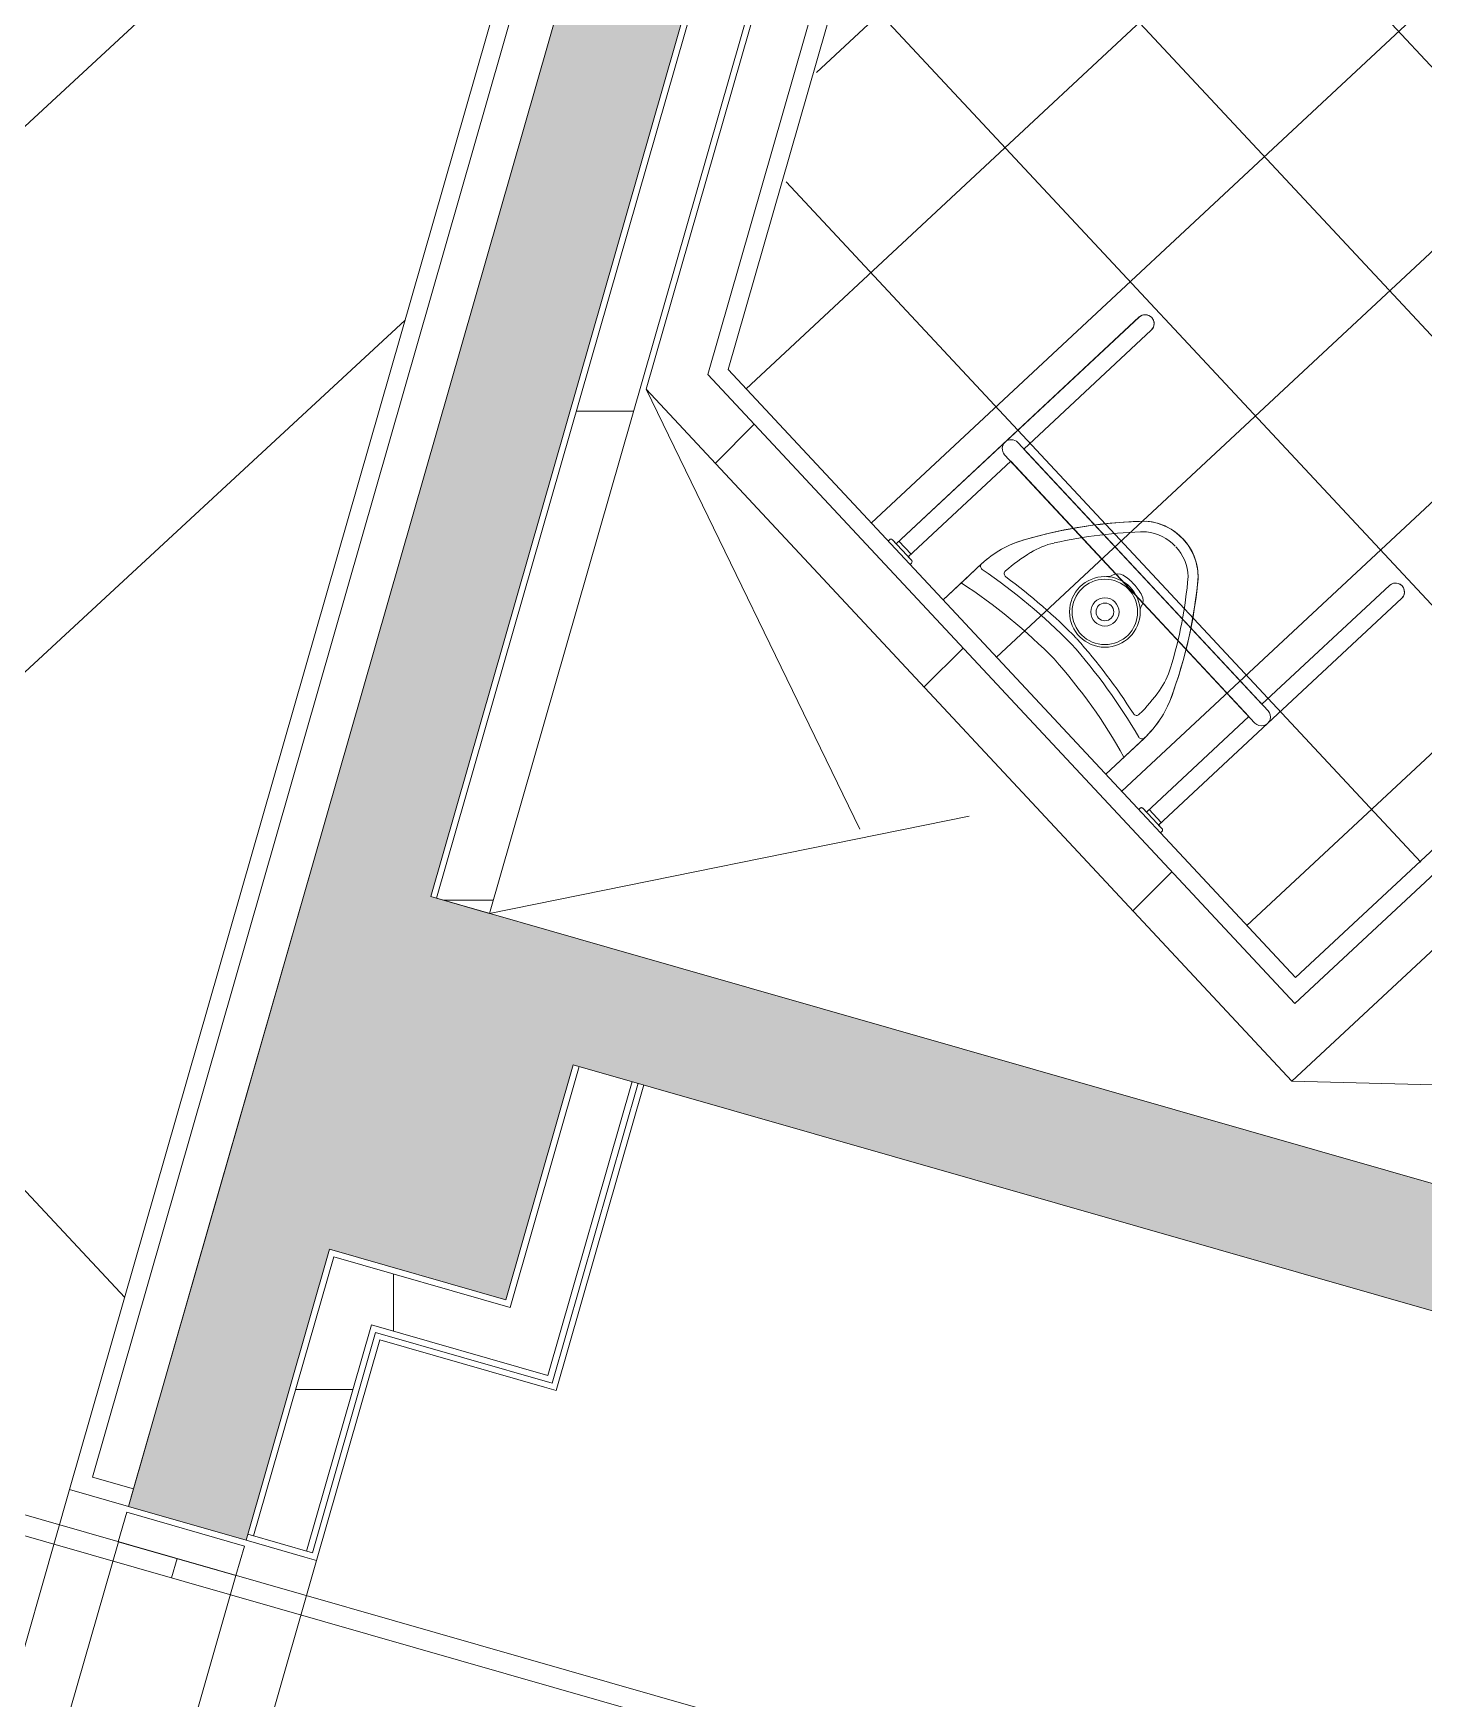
# Model space of a CAD drawing. Header units: millimetres. Extents: x -71377 to 516042, y -145869 to 441446.
# Drawn here: x 186981 to 189254, y 73845 to 76568 of the extents above; entities that cross this region are included whole.
import ezdxf

# ---------------------------------------------------------------- set-up
doc = ezdxf.new("R2010")
doc.units = ezdxf.units.MM
doc.header["$LTSCALE"] = 1000
doc.linetypes.add('_점선_M_', pattern=[3, 1.5, -1.5])
doc.linetypes.add('_점선_S_', pattern=[1.6, 0.8, -0.8])
for name, color, linetype, lineweight in [('06', 6, 'Continuous', 5), ('09_HID', 9, '_점선_M_', 5), ('A-door', 4, 'Continuous', 5), ('A-door-hdln', 8, 'Continuous', 5), ('A-ele-8', 8, 'Continuous', 5), ('A-fnsh', 5, 'Continuous', 5), ('A-fnsh-4', 4, 'Continuous', 5), ('A-hat', 251, 'Continuous', 5), ('A-insu', 251, 'Continuous', 5), ('A-wind', 4, 'Continuous', 5), ('A-wind-hdln', 8, 'Continuous', 5), ('A_bwall', 3, 'Continuous', 5), ('A_cwall', 2, 'Continuous', 5), ('A_fnsh', 5, 'Continuous', 5), ('A_fnsh-4', 4, 'Continuous', 5), ('AA_오픈', 8, '_점선_S_', 5), ('AA_위생', 4, 'Continuous', 5), ('S-ccol', 2, 'Continuous', 5), ('조경라인_dwg', 8, 'Continuous', 5)]:
    doc.layers.add(name, color=color, linetype=linetype, lineweight=lineweight)
pattern_1 = [(45, (165969.5, 243949.9), (-353.5534, 353.5534), [])]
pattern_2 = [(0, (165969.5, 243949.9), (0, 800), []), (90, (165969.5, 243949.9), (-800, 5e-14), [])]

# ---------------------------------------------------------------- blocks, each defined once
blk = doc.blocks.new('직사각형 멀리언 - 50 x 200mm-8323140-지반층 배치도')
at = {"layer": 'A-wind'}
for p, q in [((-25, 100), (25, 100)), ((-25, -100), (-25, 100)), ((25, 100), (25, -100)), ((25, -100), (-25, -100))]:
    blk.add_line(p, q, dxfattribs=at)
blk = doc.blocks.new('커튼월_외여닫이문A - 커튼월_외여닫이문A-8323147-지반층 배치도')
at = {"layer": 'A-door'}
for p, q in [((417.3, -885.5), (417.3, 885.4)), ((450, -885.5), (450, 885.5))]:
    blk.add_line(p, q, dxfattribs=at)
at = {"layer": 'A-door-hdln'}
for p, q in [((450, 885.5), (417.3, 885.5)), ((417.3, 0), (450, 0)), ((450, -885.5), (417.3, -885.5))]:
    blk.add_line(p, q, dxfattribs=at)
for start, end in [(89.0683, 180), (180, 270.9317)]:
    blk.add_arc((435.6, 0), 885.6, start, end, dxfattribs=at)
blk = doc.blocks.new('직사각형 멀리언 - 50 x 200mm-5989032-지반층 배치도')
at = {"layer": 'A-wind-hdln'}
for p, q in [((-67860.6, -201163.3), (-66995.5, -201411.4)), ((-67050.6, -201603.6), (-67915.7, -201355.5))]:
    blk.add_line(p, q, dxfattribs=at)
blk = doc.blocks.new('위생기구_장애인소변기 - 위생기구_장애인소변기-6322464-지반층 배치도')
at = {"layer": 'AA_위생'}
for p, q in [((-314, 553), (-314.4, 551)), ((-314.4, 551), (-314.4, 550)), ((-314.4, 550), (-314.4, 6.3)), ((-314.4, 549.6), (-314.4, 6.3)), ((-313.2, 555.5), (-314, 553)), ((-312.2, 557.4), (-313.2, 555.5)), ((-309.2, 560.8), (-312.2, 557.4)), ((-305.7, 563), (-309.2, 560.8)), ((-299.8, 564.2), (-305.7, 563)), ((-294.6, 563.3), (-299.8, 564.2)), ((-289.9, 560.4), (-294.6, 563.3)), ((-286.5, 555.7), (-289.9, 560.4)), ((-285.2, 549.6), (-286.5, 555.7)), ((-285.2, 264.6), (-285.2, 549.6)), ((-285.2, 549.6), (-285.2, 264.6)), ((285.8, 552.4), (285.6, 549.6)), ((285.6, 549.6), (285.6, 264.6)), ((285.6, 549.6), (285.6, 264.6)), ((286.9, 555.7), (285.8, 552.4)), ((288.9, 558.9), (286.9, 555.7)), ((290.8, 560.8), (288.9, 558.9)), ((293.1, 562.4), (290.8, 560.8)), ((296.2, 563.7), (293.1, 562.4)), ((300.2, 564.2), (296.2, 563.7)), ((304.3, 563.6), (300.2, 564.2)), ((308.2, 561.8), (304.3, 563.6)), ((311.5, 558.8), (308.2, 561.8)), ((314, 554.4), (311.5, 558.8)), ((314.8, 549.6), (314, 554.4)), ((314.8, 6.3), (314.8, 549.6)), ((314.8, 549.6), (314.8, 6.3)), ((-0.6, 354.7), (-15.1, 353.5)), ((12.2, 353.9), (-0.6, 354.7)), ((-63.9, 328.8), (-69.7, 322.2)), ((-56.1, 335.9), (-63.9, 328.8)), ((-47.3, 341.8), (-56.1, 335.9)), ((-35.8, 347.7), (-47.3, 341.8)), ((-23, 351.9), (-35.8, 347.7)), ((-15.1, 353.5), (-23, 351.9)), ((29.7, 349.9), (12.2, 353.9)), ((40.9, 345.3), (29.7, 349.9)), ((54.3, 337.2), (40.9, 345.3)), ((64.5, 328.1), (54.3, 337.2)), ((77.3, 313.4), (64.5, 328.1)), ((-85.8, 303.1), (-100.2, 285)), ((-76.5, 314.3), (-85.8, 303.1)), ((-69.7, 322.2), (-76.5, 314.3)), ((89.3, 298.8), (77.3, 313.4)), ((-100.2, 285), (-110.1, 271.9)), ((104.3, 279.6), (89.3, 298.8)), ((107.8, 274.9), (104.3, 279.6)), ((120.9, 256.7), (107.8, 274.9)), ((300.2, 264.6), (-299.8, 264.6)), ((285.6, 264.6), (-285.2, 264.6)), ((-121.4, 256), (-130.4, 242.7)), ((-110.1, 271.9), (-121.4, 256)), ((134.6, 236.3), (120.9, 256.7)), ((-299.8, 235.4), (300.2, 235.4)), ((-285.2, 6.3), (-285.2, 235.4)), ((-285.2, 235.4), (285.6, 235.4)), ((-285.2, 235.4), (-285.2, 6.3)), ((-143.3, 222.8), (-153.8, 205.3)), ((-130.4, 242.7), (-143.3, 222.8)), ((145.5, 219.1), (134.6, 236.3)), ((157.3, 199.2), (145.5, 219.1)), ((285.6, 235.4), (285.6, 6.3)), ((285.6, 235.4), (285.6, 6.3)), ((-161.4, 191.9), (-170.9, 174.4)), ((-153.8, 205.3), (-161.4, 191.9)), ((160.9, 192.8), (157.3, 199.2)), ((165.5, 184.5), (160.9, 192.8)), ((-176.4, 163.6), (-181.5, 152.6)), ((-170.9, 174.4), (-176.4, 163.6)), ((169.6, 176.9), (165.5, 184.5)), ((171.4, 173.5), (169.6, 176.9)), ((174.7, 167.1), (171.4, 173.5)), ((179.1, 158.2), (174.7, 167.1)), ((-186.2, 140.2), (-190.2, 126.2)), ((-181.5, 152.6), (-186.2, 140.2)), ((179.9, 156.2), (179.1, 158.2)), ((182.8, 149.5), (179.9, 156.2)), ((185.3, 142.8), (182.8, 149.5)), ((187.5, 136.1), (185.3, 142.8)), ((-192.2, 116.3), (-193.8, 105.7)), ((-190.2, 126.2), (-192.2, 116.3)), ((189, 130.6), (187.5, 136.1)), ((191.6, 119.9), (189, 130.6)), ((193.3, 109.8), (191.6, 119.9)), ((194.2, 102.4), (193.3, 109.8)), ((-194.9, 91.7), (-195, 77.1)), ((-195, 85.5), (-195, 0)), ((-193.8, 105.7), (-194.9, 91.7)), ((194.7, 95.1), (194.2, 102.4)), ((194.9, 90.4), (194.7, 95.1)), ((195, 85.5), (194.9, 90.4)), ((195, 78.2), (195, 85.5)), ((195, 0), (195, 85.5)), ((-195, 77.1), (-195, 54.4)), ((195, 0), (195, 78.2)), ((-195, 54.4), (-195, 0)), ((-326.2, 4), (-326.3, 2.5)), ((-326.3, 3.1), (-326.3, 0)), ((-326.3, 2.5), (-326.3, 1.6)), ((-326.3, 1.6), (-326.3, 0)), ((-325.7, 5), (-326.2, 4)), ((-324.6, 5.9), (-325.7, 5)), ((-323.2, 6.3), (-324.6, 5.9)), ((-314.4, 6.3), (-323.2, 6.3)), ((-323.2, 6.3), (-277.2, 6.3)), ((-314.4, 12.5), (-285.2, 12.5)), ((-277.2, 6.3), (-285.2, 6.3)), ((-276.9, 6.3), (-277.2, 6.3)), ((-276.2, 6.1), (-276.9, 6.3)), ((-275.4, 5.7), (-276.2, 6.1)), ((-275, 5.4), (-275.4, 5.7)), ((-274.3, 4.3), (-275, 5.4)), ((-274.1, 3.1), (-274.3, 4.3)), ((-274.1, 0), (-274.1, 3.1)), ((-274.1, 0), (-274.1, 3.1)), ((274.5, 4.7), (274.1, 3.8)), ((274.1, 3.8), (274.1, 2.7)), ((274.1, 3.1), (274.1, 0)), ((274.1, 2.7), (274.1, 0)), ((275, 5.4), (274.5, 4.7)), ((276, 6), (275, 5.4)), ((276.6, 6.2), (276, 6)), ((277.2, 6.3), (276.6, 6.2)), ((285.6, 6.3), (277.2, 6.3)), ((277.2, 6.3), (323.2, 6.3)), ((285.6, 12.5), (314.8, 12.5)), ((323.2, 6.3), (314.8, 6.3)), ((324, 6.2), (323.2, 6.3)), ((324.6, 5.9), (324, 6.2)), ((325.4, 5.4), (324.6, 5.9)), ((325.9, 4.6), (325.4, 5.4)), ((326.2, 3.8), (325.9, 4.6)), ((326.3, 3.1), (326.2, 3.8)), ((326.3, 0), (326.3, 3.1)), ((326.3, 0), (326.3, 3.1))]:
    blk.add_line(p, q, dxfattribs=at)
for radius in [57.8, 53.5, 23.1, 14.5]:
    blk.add_circle((0, 179.9), radius, dxfattribs=at)
for centre, radius, start, end in [((-299.8, 549.6), 14.6, 0, 180), ((300.2, 549.6), 14.6, 360, 180), ((-0.6, 263.4), 91.3, 89.6113, 131.9815), ((0.6, 263.4), 91.3, 48.0185, 90.3887), ((504.7, -179.5), 762.6, 137.9528, 153.2626), ((-0.6, 263.4), 73.9, 89.6113, 131.3129), ((1.7, 263.4), 73.9, 48.6871, 90.3887), ((-504.7, -179.5), 762.6, 26.7374, 42.0472), ((504.7, -179.5), 745.3, 138.0256, 149.7509), ((-503.5, -179.5), 745.3, 30.2491, 41.9744), ((-299.8, 250), 14.6, 90, 270), ((-1.8, 166.8), 78.8, 89.4153, 105.9778), ((-0.1, 166.8), 78.8, 74.0222, 90.5847), ((300.2, 250), 14.6, 270, 90), ((-52.4, 233.8), 17.4, 314.1892, 346.5779), ((-18.7, 225.8), 17.4, 105.9778, 166.5779), ((16.8, 225.8), 17.4, 17.4807, 74.0222), ((49.9, 236.2), 17.4, 197.4807, 228.4647), ((-32.1, 133.5), 123.9, 149.7509, 168.9142), ((33.2, 133.5), 123.9, 11.0858, 30.2491), ((-21.5, 85.5), 173.5, 153.2626, 179.6329), ((21.5, 85.5), 173.5, 0.4541, 26.7374), ((159.5, 94.6), 319.5, 168.6718, 177.8067), ((-158.4, 94.6), 319.5, 2.1933, 11.3282), ((23.6, -844.9), 961.6, 91.4058, 100.5442), ((-22.5, -844.9), 961.6, 79.4558, 88.5942), ((-188.8, 86.6), 6.2, 179.6329, 282.8434), ((23.6, -844.9), 949.2, 91.4058, 102.8434), ((-153.5, 106.6), 6.2, 177.8067, 280.5442), ((-22.5, -844.9), 949.2, 77.2253, 88.5942), ((154.6, 106.6), 6.2, 259.4558, 2.1933), ((188.8, 86.9), 6.2, 257.2253, 0.4541), ((23.6, -844.9), 912, 91.4058, 103.8663), ((-22.5, -844.9), 912, 76.2059, 88.5942), ((-323.2, 3.1), 3.14, 90, 180), ((-277.2, 3.1), 3.14, 0, 90), ((277.2, 3.1), 3.14, 90, 180), ((323.2, 3.1), 3.14, 0, 90)]:
    blk.add_arc(centre, radius, start, end, dxfattribs=at)
blk = doc.blocks.new('조경라인_dwg_A$Cb8b4522a-7862174-지반층 배치도')
at = {"layer": '06'}
blk.add_line((111676.3, -18594.8), (113978.6, -21063.6), dxfattribs=at)
blk = doc.blocks.new('조경라인_dwg-6847807-지반층 배치도')
at = {"layer": '09_HID'}
for p, q in [((187937.4, 77313.8), (176200.5, 66447.5)), ((187589.1, 76098.9), (184599.7, 73331.3))]:
    blk.add_line(p, q, dxfattribs=at)
blk.add_blockref('조경라인_dwg_A$Cb8b4522a-7862174-지반층 배치도', (73152.3, 95564.2))

msp = doc.modelspace()

# ---------------------------------------------------------------- hatches: boundary and pattern name
at = {"layer": 'A-hat'}
h = msp.add_hatch(dxfattribs=at)
h.set_pattern_fill('FP_143', color=256, scale=1000, style=0, pattern_type=2)
h.set_pattern_definition([(133, (190046.45, 76117.33), (-219.406, -204.6), []), (223, (190046.45, 76117.33), (204.6, -219.406), [])])
h.paths.add_polyline_path([(190682.7, 74281.4), (190682.7, 74294), (190679.7, 74287.2)])
h.paths.add_polyline_path([(190668.5, 74309.2), (192131.3, 75673.2), (191803.9, 76024.2), (191869.7, 76085.6), (190677.2, 77380.1), (190662.6, 77380.1), (190642.1, 77402), (190657.5, 77429.5), (189954.8, 78183.1), (189860.2, 78108.6), (189723.8, 78254.8), (188402.4, 77012.3), (188124.9, 76010.5), (189044.9, 75023.9), (189559.9, 75498.1), (190660.3, 74318)])
for points in [[(187631, 75156.4), (188202.9, 77151.1), (187918.9, 76886.3), (187438.7, 75211.6)], [(187754, 74497), (187919.4, 75073.7), (187438.7, 75211.6), (187273.3, 74634.8), (187631, 74532.3)], [(191478.6, 73845.1), (191533.7, 74037.4), (187919.4, 75073.7), (187864.2, 74881.5), (190895.8, 74012.2)], [(187329.2, 74103.9), (187465.6, 74579.7), (187273.3, 74634.8), (187136.9, 74159)]]:
    msp.add_hatch(color=256, dxfattribs=at).paths.add_polyline_path(points)
h = msp.add_hatch(dxfattribs=at)
h.set_pattern_fill('FP_13', color=256, scale=1000, style=0, pattern_type=2)
h.set_pattern_definition(pattern_2)
h.paths.add_polyline_path([(187727.1, 75128.9), (188291.4, 77096.9), (188163.6, 76977.7), (187640.6, 75153.7)])
h = msp.add_hatch(dxfattribs=at)
h.set_pattern_fill('FP_12', color=256, scale=1000, style=0, pattern_type=2)
h.set_pattern_definition(pattern_1)
h.paths.add_polyline_path([(188055, 75909.5), (188379.9, 77042.7), (188252.1, 76923.5), (187983.4, 75986.3)])
h = msp.add_hatch(dxfattribs=at)
h.set_pattern_fill('FP_12', color=256, scale=1000, style=0, pattern_type=2)
h.set_pattern_definition(pattern_1)
h.paths.add_polyline_path([(189039, 74854.3), (189104.8, 74915.6), (188083.9, 76010.5), (188055, 75909.5), (188462.4, 75472.6)])
h = msp.add_hatch(dxfattribs=at)
h.set_pattern_fill('FP_13', color=256, scale=1000, style=0, pattern_type=2)
h.set_pattern_definition(pattern_2)
h.paths.add_polyline_path([(187736, 74398.1), (187751.2, 74487.4), (187472.5, 74567.3), (187447.6, 74480.8), (187726.4, 74400.9)])
h = msp.add_hatch(dxfattribs=at)
h.set_pattern_fill('FP_13', color=256, scale=1000, style=0, pattern_type=2)
h.set_pattern_definition(pattern_2)
h.paths.add_polyline_path([(187428, 74085.9), (187534.2, 74456), (187447.6, 74480.8), (187341.5, 74110.7)])

# ---------------------------------------------------------------- linework, layer by layer
at = {"layer": 'A-ele-8'}
for p, q in [((185767.3, 69745.5), (187040.8, 74186.5)), ((187444.5, 74070.8), (186171.1, 69629.8)), ((187425.3, 74076.3), (187444.5, 74070.8))]:
    msp.add_line(p, q, dxfattribs=at)
at = {"layer": 'A-fnsh'}
msp.add_line((187836.2, 74348.6), (187817, 74354.1), dxfattribs=at)
at = {"layer": 'A-fnsh-4'}
for p, q in [((187829.4, 74360.9), (187970, 74851.2)), ((187437.6, 74083.1), (187541, 74443.6)), ((187541, 74443.6), (187829.4, 74360.9)), ((187331.9, 74113.5), (187437.6, 74083.1))]:
    msp.add_line(p, q, dxfattribs=at)
at = {"layer": 'A-insu'}
for p, q in [((188211.8, 77145.7), (187640.6, 75153.7)), ((187727.1, 75128.9), (188291.4, 77096.9)), ((187145.2, 74187.8), (187438.7, 75211.6)), ((187640.6, 75153.7), (187727.1, 75128.9))]:
    msp.add_line(p, q, dxfattribs=at)
at = {"layer": 'A_bwall'}
for p, q in [((188300.3, 77091.5), (187983.4, 75986.3)), ((188083.9, 76010.5), (188379.9, 77042.7)), ((189043.5, 74981.5), (188083.9, 76010.5)), ((187983.4, 75986.3), (189039, 74854.3)), ((189555.4, 75458.9), (189043.5, 74981.5)), ((189039, 74854.3), (189551, 75331.7))]:
    msp.add_line(p, q, dxfattribs=at)
at = {"layer": 'A_cwall'}
for p, q in [((188026, 77259.5), (187438.7, 75211.6)), ((187631, 75156.4), (188202.9, 77151.1)), ((191533.7, 74037.4), (187919.4, 75073.7)), ((187864.2, 74881.5), (191478.6, 73845.1)), ((187273.3, 74634.8), (187136.9, 74159)), ((187329.2, 74103.9), (187465.6, 74579.7)), ((187136.9, 74159), (187329.2, 74103.9))]:
    msp.add_line(p, q, dxfattribs=at)
at = {"layer": 'A_fnsh'}
for p, q in [((188117.4, 76018.5), (188406.4, 77026.4)), ((189044.9, 75023.9), (188117.4, 76018.5)), ((189556.9, 75501.3), (189044.9, 75023.9)), ((187864.2, 74881.5), (187754, 74497)), ((187760.8, 74484.6), (187873.8, 74878.7)), ((187822.5, 74373.3), (187960.4, 74853.9)), ((187836.2, 74348.6), (187979.6, 74848.4)), ((187465.6, 74579.7), (187329.2, 74103.9)), ((187754, 74497), (187465.6, 74579.7)), ((187341.5, 74110.7), (187472.5, 74567.3)), ((187472.5, 74567.3), (187760.8, 74484.6)), ((187428, 74085.9), (187534.2, 74456)), ((187534.2, 74456), (187822.5, 74373.3)), ((187444.5, 74070.8), (187547.9, 74431.3)), ((187547.9, 74431.3), (187817, 74354.1)), ((187329.2, 74103.9), (187425.3, 74076.3))]:
    msp.add_line(p, q, dxfattribs=at)
at = {"layer": 'A_fnsh-4'}
for p, q in [((187937.5, 77313.8), (187040.8, 74186.5)), ((187077.9, 74207.1), (187964, 77297.5)), ((187077.9, 74207.1), (187145.2, 74187.8)), ((187040.8, 74186.5), (187136.9, 74159)), ((187136.9, 74159), (187145.2, 74187.8))]:
    msp.add_line(p, q, dxfattribs=at)
at = {"layer": 'AA_오픈'}
for p, q in [((187983.4, 75986.3), (188508.2, 74904.9)), ((187727.1, 75128.9), (188615.1, 75308.8)), ((189039, 74854.3), (190018.4, 74830.4))]:
    msp.add_line(p, q, dxfattribs=at)
at = {"layer": 'S-ccol'}
for p, q in [((187438.7, 75211.6), (187273.3, 74634.8)), ((187919.4, 75073.7), (187631, 75156.4)), ((187754, 74497), (187864.2, 74881.5)), ((187465.6, 74579.7), (187754, 74497))]:
    msp.add_line(p, q, dxfattribs=at)

# ---------------------------------------------------------------- block references
at = {"layer": 'A-door-hdln', "rotation": 74.00000124846491}
msp.add_blockref('커튼월_외여닫이문A - 커튼월_외여닫이문A-8323147-지반층 배치도', (187092.5, 73641.2), dxfattribs=at)
at = {"layer": 'A-wind-hdln', "extrusion": (0, 0, -1), "rotation": 105.9999987515351}
msp.add_blockref('직사각형 멀리언 - 50 x 200mm-8323140-지반층 배치도', (-187223.4, 74097.8), dxfattribs=at)
at = {"layer": 'A-wind-hdln', "rotation": 270}
msp.add_blockref('직사각형 멀리언 - 50 x 200mm-5989032-지반층 배치도', (388475.9, 6185.6), dxfattribs=at)
at = {"layer": 'AA_위생', "rotation": 313.0000022684181}
msp.add_blockref('위생기구_장애인소변기 - 위생기구_장애인소변기-6322464-지반층 배치도', (188601.6, 75499.3), dxfattribs=at)
at = {"layer": '조경라인_dwg', "rotation": 8.537736462515947e-07}
msp.add_blockref('조경라인_dwg-6847807-지반층 배치도', (0, 0), dxfattribs=at)

doc.saveas('drawing.dxf')
